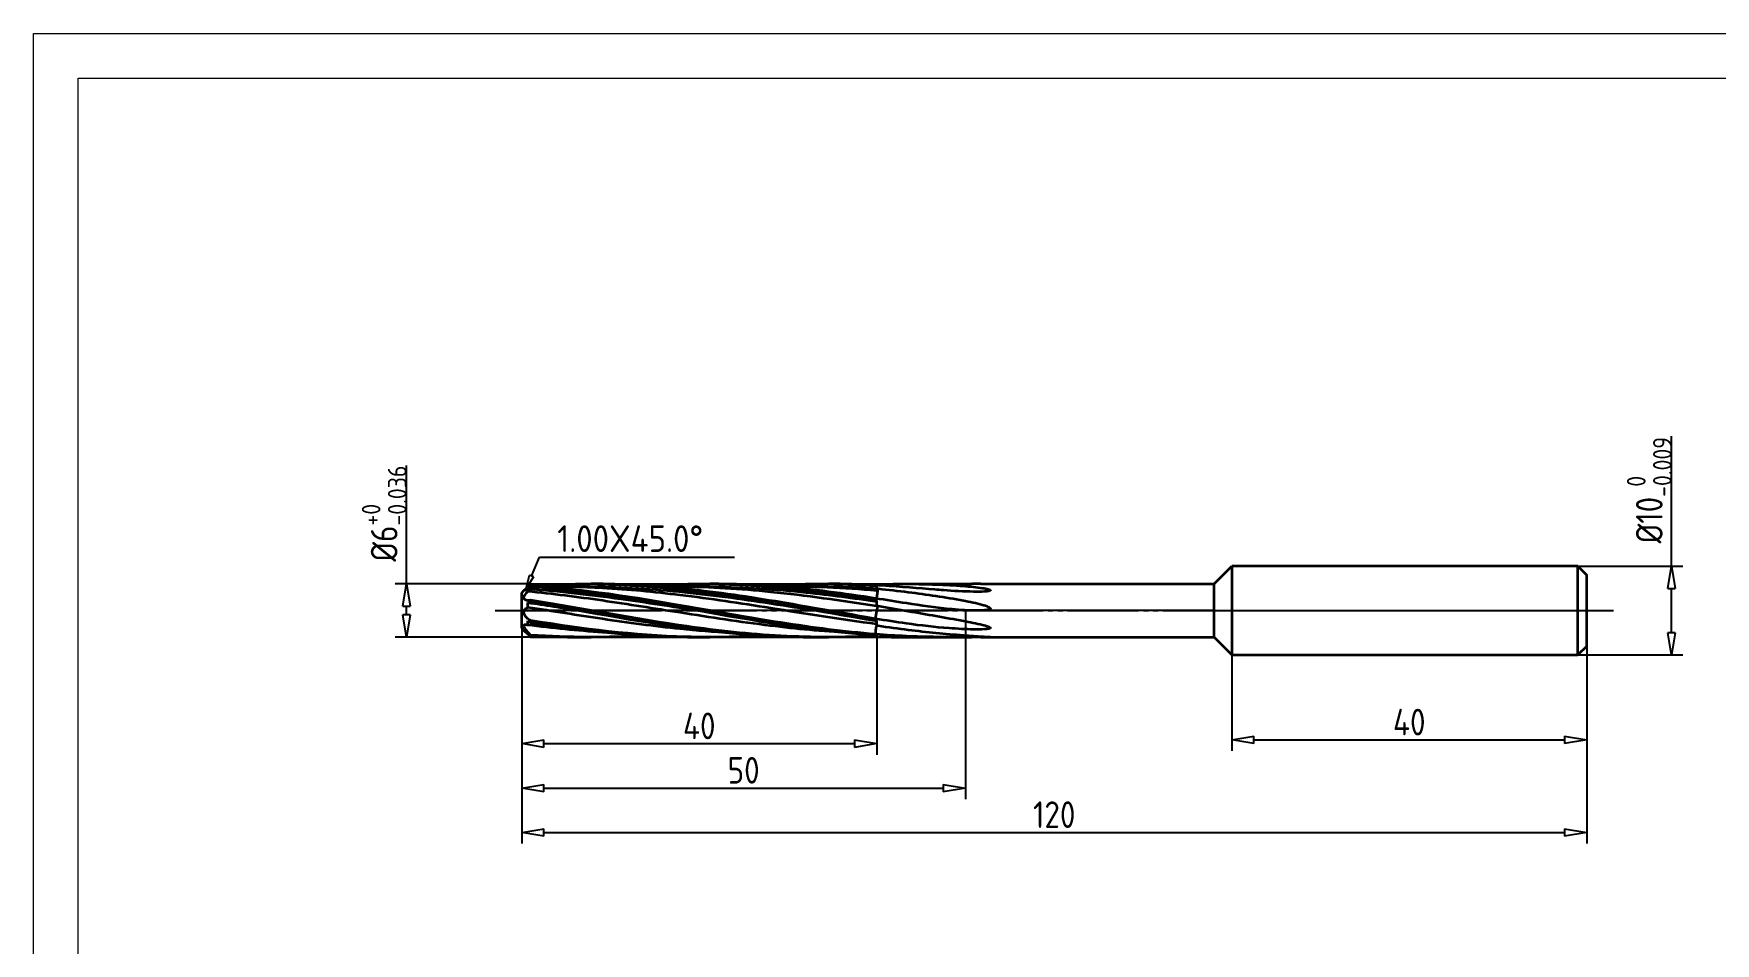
# Model space of a CAD drawing. Header units: millimetres. Extents: x 3458 to 3755, y 358 to 568.
# Drawn here: x 3463.3 to 3652.8, y 460.4 to 562.9 of the extents above; entities that cross this region are included whole.
import ezdxf
from ezdxf import colors
from ezdxf.entities.mleader import LeaderData, LeaderLine
from ezdxf.enums import TextEntityAlignment as Align
from ezdxf.math import Vec2, Vec3

# ---------------------------------------------------------------- set-up
doc = ezdxf.new("R2010")
doc.units = ezdxf.units.MM
doc.linetypes.add('JIS_09_08', pattern=[10.75, 8, -0.55, 0.55, -0.55, 0.55, -0.55])
for name, color, linetype in [('中心线', 2, 'JIS_09_08'), ('图框', 7, 'Continuous'), ('尺寸线', 3, 'Continuous'), ('标注', 3, 'Continuous')]:
    doc.layers.add(name, color=color, linetype=linetype)
doc.layers.add('轮廓', color=4, linetype='Continuous', lineweight=35)
doc.styles.add('ZQisocp', font='geniso.shx', dxfattribs={"height": 3})
doc.styles.add('工程字', font='gbenor.shx', dxfattribs={"bigfont": 'gbcbig.shx'})
doc.styles.add('样式 1', font='simsunb.ttf')
doc.dimstyles.new('ZQH', dxfattribs={"dimtxt": 3, "dimasz": 2.5, "dimexe": 1.25, "dimexo": 0, "dimgap": 0.5, "dimtad": 1, "dimdec": 3, "dimdsep": 46, "dimtxsty": '工程字', "dimblk": 'CLOSEDBLANK', "dimcen": -0.8, "dimclrd": 3, "dimclre": 3, "dimclrt": 3, "dimadec": 1, "dimazin": 2, "dimtfac": 1, "dimtdec": 3, "dimtofl": 0, "dimtmove": 0, "dimatfit": 3, "dimldrblk": 'CLOSEDBLANK', "dimfxl": 1, "dimtolj": 1, "dimtzin": 0, "dimarcsym": 0})

# ---------------------------------------------------------------- blocks, each defined once
blk = doc.blocks.new('TYFrame_XT')
at = {"layer": '图框', "lineweight": 9}
for p, q in [((5, 5), (5, 205)), ((5, 205), (292, 205)), ((10, 10), (10, 200)), ((10, 200), (287, 200))]:
    blk.add_line(p, q, dxfattribs=at)
at = {"layer": '图框', "style": '样式 1'}
for tag, p in [('设计', (186.18, 37.5)), ('冷却', (222.23, 37.52)), ('涂层', (224.34, 31.44)), ('刀具名称', (254.7, 31.77)), ('审核', (186.14, 29.88)), ('厚度', (224.33, 27.78)), ('刀具材料', (222.45, 21.55)), ('规格型号', (265.45, 21.22)), ('日期', (186.42, 13.79)), ('被加工材料', (222.74, 13.91)), ('客户名称', (265.45, 13.31))]:
    blk.add_attdef(tag, text='', height=1.73, dxfattribs=at).set_placement(p, align=Align.MIDDLE_CENTER)
blk = doc.blocks.new('_ClosedBlank')
at = {"color": 0, "linetype": 'ByBlock', "lineweight": -2}
for p, q in [((-1, 0.167), (0, 0)), ((-1, 0.167), (-1, -0.167)), ((0, 0), (-1, -0.167))]:
    blk.add_line(p, q, dxfattribs=at)
blk = doc.blocks.new('*D5')
at = {"layer": 'Defpoints', "color": 0, "transparency": 16777216}
for p in [(3637.31, 502.87), (3637.31, 492.87), (3647.87, 492.87)]:
    blk.add_point(p, dxfattribs=at)
at = {"layer": '尺寸线', "color": 3, "lineweight": -2, "transparency": 16777216}
for p, q in [((3647.87, 502.87), (3647.87, 517.5)), ((3637.31, 502.87), (3649.12, 502.87)), ((3647.87, 495.37), (3647.87, 500.37)), ((3637.31, 492.87), (3649.12, 492.87))]:
    blk.add_line(p, q, dxfattribs=at)
at = {"layer": '尺寸线', "color": 3, "lineweight": -2, "transparency": 16777216, "xscale": 2.5, "yscale": 2.5, "zscale": 2.5}
for p, rotation in [((3647.87, 502.87), 90), ((3647.87, 492.87), 270)]:
    blk.add_blockref('_ClosedBlank', p, dxfattribs=dict(at, rotation=rotation))
at = {"layer": '尺寸线', "color": 3, "transparency": 16777216, "insert": (3645.36, 511.43), "char_height": 3, "attachment_point": 5, "rotation": 90, "style": '工程字'}
blk.add_mtext('\\A1;%%C10{\\H0.7x;\\S 0^ -0.009;}', dxfattribs=at)
blk = doc.blocks.new('*D6')
at = {"layer": 'Defpoints', "color": 0, "transparency": 16777216}
for p in [(3598.31, 492.87), (3638.31, 493.87), (3638.31, 483.3)]:
    blk.add_point(p, dxfattribs=at)
at = {"layer": '尺寸线', "color": 3, "lineweight": -2, "transparency": 16777216}
for p, q in [((3598.31, 492.87), (3598.31, 482.05)), ((3638.31, 493.87), (3638.31, 482.05)), ((3600.81, 483.3), (3635.81, 483.3))]:
    blk.add_line(p, q, dxfattribs=at)
at = {"layer": '尺寸线', "color": 3, "lineweight": -2, "transparency": 16777216, "xscale": 2.5, "yscale": 2.5, "zscale": 2.5, "rotation": 180}
blk.add_blockref('_ClosedBlank', (3598.31, 483.3), dxfattribs=at)
at = {"layer": '尺寸线', "color": 3, "lineweight": -2, "transparency": 16777216, "xscale": 2.5, "yscale": 2.5, "zscale": 2.5}
blk.add_blockref('_ClosedBlank', (3638.31, 483.3), dxfattribs=at)
at = {"layer": '尺寸线', "color": 3, "transparency": 16777216, "insert": (3618.31, 485.3), "char_height": 3, "attachment_point": 5, "style": '工程字'}
blk.add_mtext('\\A1;40', dxfattribs=at)
blk = doc.blocks.new('*D7')
at = {"layer": 'Defpoints', "color": 0, "transparency": 16777216}
for p in [(3518.31, 494.87), (3558.31, 494.87), (3558.31, 482.87)]:
    blk.add_point(p, dxfattribs=at)
at = {"layer": '标注', "color": 3, "lineweight": -2, "transparency": 16777216}
for p, q in [((3518.31, 494.87), (3518.31, 481.62)), ((3558.31, 494.87), (3558.31, 481.62)), ((3520.81, 482.87), (3555.81, 482.87))]:
    blk.add_line(p, q, dxfattribs=at)
at = {"layer": '标注', "color": 3, "lineweight": -2, "transparency": 16777216, "xscale": 2.5, "yscale": 2.5, "zscale": 2.5, "rotation": 180}
blk.add_blockref('_ClosedBlank', (3518.31, 482.87), dxfattribs=at)
at = {"layer": '标注', "color": 3, "lineweight": -2, "transparency": 16777216, "xscale": 2.5, "yscale": 2.5, "zscale": 2.5}
blk.add_blockref('_ClosedBlank', (3558.31, 482.87), dxfattribs=at)
at = {"layer": '标注', "color": 3, "transparency": 16777216, "insert": (3538.31, 484.87), "char_height": 3, "attachment_point": 5, "style": '工程字'}
blk.add_mtext('\\A1;40', dxfattribs=at)
blk = doc.blocks.new('*D8')
at = {"layer": 'Defpoints', "color": 0, "transparency": 16777216}
for p in [(3518.31, 497.87), (3568.31, 497.87), (3568.31, 477.87)]:
    blk.add_point(p, dxfattribs=at)
at = {"layer": '标注', "color": 3, "lineweight": -2, "transparency": 16777216}
for p, q in [((3518.31, 497.87), (3518.31, 476.62)), ((3568.31, 497.87), (3568.31, 476.62)), ((3520.81, 477.87), (3565.81, 477.87))]:
    blk.add_line(p, q, dxfattribs=at)
at = {"layer": '标注', "color": 3, "lineweight": -2, "transparency": 16777216, "xscale": 2.5, "yscale": 2.5, "zscale": 2.5, "rotation": 180}
blk.add_blockref('_ClosedBlank', (3518.31, 477.87), dxfattribs=at)
at = {"layer": '标注', "color": 3, "lineweight": -2, "transparency": 16777216, "xscale": 2.5, "yscale": 2.5, "zscale": 2.5}
blk.add_blockref('_ClosedBlank', (3568.31, 477.87), dxfattribs=at)
at = {"layer": '标注', "color": 3, "transparency": 16777216, "insert": (3543.31, 479.87), "char_height": 3, "attachment_point": 5, "style": '工程字'}
blk.add_mtext('\\A1;50', dxfattribs=at)
blk = doc.blocks.new('*D9')
at = {"layer": 'Defpoints', "color": 0, "transparency": 16777216}
for p in [(3518.31, 497.87), (3638.31, 497.87), (3638.31, 472.87)]:
    blk.add_point(p, dxfattribs=at)
at = {"layer": '标注', "color": 3, "lineweight": -2, "transparency": 16777216}
for p, q in [((3518.31, 497.87), (3518.31, 471.62)), ((3638.31, 497.87), (3638.31, 471.62)), ((3520.81, 472.87), (3635.81, 472.87))]:
    blk.add_line(p, q, dxfattribs=at)
at = {"layer": '标注', "color": 3, "lineweight": -2, "transparency": 16777216, "xscale": 2.5, "yscale": 2.5, "zscale": 2.5, "rotation": 180}
blk.add_blockref('_ClosedBlank', (3518.31, 472.87), dxfattribs=at)
at = {"layer": '标注', "color": 3, "lineweight": -2, "transparency": 16777216, "xscale": 2.5, "yscale": 2.5, "zscale": 2.5}
blk.add_blockref('_ClosedBlank', (3638.31, 472.87), dxfattribs=at)
at = {"layer": '标注', "color": 3, "transparency": 16777216, "insert": (3578.31, 474.87), "char_height": 3, "attachment_point": 5, "style": '工程字'}
blk.add_mtext('\\A1;120', dxfattribs=at)
blk = doc.blocks.new('*D10')
at = {"layer": 'Defpoints', "color": 0, "transparency": 16777216}
for p in [(3519.31, 500.87), (3505.31, 494.87), (3519.31, 494.87)]:
    blk.add_point(p, dxfattribs=at)
at = {"layer": '标注', "color": 3, "lineweight": -2, "transparency": 16777216}
for p, q in [((3505.31, 500.87), (3505.31, 514.21)), ((3519.31, 500.87), (3504.06, 500.87)), ((3505.31, 497.37), (3505.31, 498.37)), ((3519.31, 494.87), (3504.06, 494.87))]:
    blk.add_line(p, q, dxfattribs=at)
at = {"layer": '标注', "color": 3, "lineweight": -2, "transparency": 16777216, "xscale": 2.5, "yscale": 2.5, "zscale": 2.5}
for p, rotation in [((3505.31, 500.87), 90), ((3505.31, 494.87), 270)]:
    blk.add_blockref('_ClosedBlank', p, dxfattribs=dict(at, rotation=rotation))
at = {"layer": '标注', "color": 3, "transparency": 16777216, "insert": (3502.81, 508.79), "char_height": 3, "attachment_point": 5, "rotation": 90, "style": '工程字'}
blk.add_mtext('\\A1;%%C6{\\H0.7x;\\S+0^ -0.036;}', dxfattribs=at)

msp = doc.modelspace()

# ---------------------------------------------------------------- linework, layer by layer
at = {"color": 2}
msp.add_lwpolyline([(3518.3109, 497.8698), (3518.3109, 499.8698), (3519.3109, 500.8698), (3596.3109, 500.8698), (3596.3109, 497.8698)], close=True, dxfattribs=at)
at = {"color": 2, "extrusion": (0, -1.22465e-16, -1)}
msp.add_lwpolyline([(-3518.3109, 497.8698), (-3518.3109, 495.8698), (-3519.3109, 494.8698), (-3596.3109, 494.8698), (-3596.3109, 497.8698)], close=True, dxfattribs=at)
at = {"layer": '中心线'}
for p, q in [((3515.3109, 497.8698), (3641.3109, 497.8698)), ((3596.2522, 497.8698), (3640.0531, 497.8698))]:
    msp.add_line(p, q, dxfattribs=at)
at = {"layer": '轮廓'}
for p, q in [((3596.3109, 500.8698), (3598.3109, 502.8698)), ((3598.3109, 502.8698), (3598.3109, 492.8698)), ((3637.3109, 502.8698), (3598.3109, 502.8698)), ((3637.3109, 502.8698), (3638.3109, 501.8698)), ((3637.3109, 492.8698), (3637.3109, 502.8698)), ((3638.3109, 493.8698), (3638.3109, 501.8698)), ((3596.3109, 494.8698), (3598.3109, 492.8698)), ((3598.3109, 492.8698), (3637.3109, 492.8698)), ((3638.3109, 493.8698), (3637.3109, 492.8698))]:
    msp.add_line(p, q, dxfattribs=at)
at = {"layer": '轮廓', "lineweight": 35}
for p, q in [((3519.3109, 500.5549), (3519.3109, 500.6516)), ((3521.2869, 500.5698), (3524.8078, 500.5698)), ((3524.8078, 500.8698), (3526.1438, 500.8698)), ((3534.6495, 500.5698), (3538.1704, 500.5698)), ((3538.1704, 500.8698), (3539.5064, 500.8698)), ((3548.0121, 500.5698), (3551.5331, 500.5698)), ((3551.5331, 500.8698), (3552.869, 500.8698)), ((3558.3109, 500.3521), (3558.3109, 500.6349)), ((3561.5184, 500.8698), (3569.0146, 500.8698)), ((3570.0453, 500.8698), (3596.3109, 500.8698)), ((3596.3109, 494.8698), (3596.3109, 500.8698)), ((3518.3109, 499.8698), (3518.5957, 500.1546)), ((3518.3109, 495.8698), (3518.3109, 499.8698)), ((3519.3109, 498.8223), (3519.3109, 499.0425)), ((3558.3109, 498.4338), (3558.3109, 499.0021)), ((3519.3109, 496.5318), (3519.3109, 496.7465)), ((3558.3109, 496.1851), (3558.3109, 496.7061)), ((3518.3109, 495.8698), (3518.5957, 495.585)), ((3519.3109, 495.025), (3519.3109, 495.1085)), ((3524.8078, 494.8698), (3526.1438, 494.8698)), ((3538.1704, 494.8698), (3539.5064, 494.8698)), ((3551.5331, 494.8698), (3552.869, 494.8698)), ((3558.3109, 494.9233), (3558.3109, 495.0917)), ((3561.5184, 494.8698), (3569.0145, 494.8698)), ((3570.0453, 494.8698), (3596.3109, 494.8698))]:
    msp.add_line(p, q, dxfattribs=at)
for points, knots in [([(3519.3109, 500.6516), (3519.2037, 500.5543), (3519.0953, 500.4643), (3518.8752, 500.2952), (3518.7686, 500.2224), (3518.644, 500.145), (3518.6039, 500.1226), (3518.5649, 500.1068), (3518.5578, 500.107), (3518.5658, 500.1232), (3518.5773, 500.1363), (3518.5957, 500.1546)], [1.49638237, 1.49638237, 1.49638237, 1.49638237, 1.94682144, 1.94682144, 2.47765389, 2.47765389, 2.8000782, 2.8000782, 3.02768554, 3.02768554, 3.21784643, 3.21784643, 3.21784643, 3.21784643]), ([(3518.5957, 500.1546), (3518.5972, 500.1562), (3518.5989, 500.1578), (3518.6246, 500.1832), (3518.6578, 500.214), (3518.7463, 500.2956), (3518.8082, 500.3525), (3518.92, 500.458), (3518.9645, 500.5007), (3519.0109, 500.5457)], [3.217846427, 3.217846427, 3.217846427, 3.217846427, 3.234230624, 3.234230624, 3.468931506, 3.468931506, 3.779203587, 3.779203587, 3.965894145, 3.965894145, 3.965894145, 3.965894145]), ([(3519.0109, 500.3073), (3519.1109, 500.3907), (3519.2109, 500.4733), (3519.3108, 500.5549), (3519.3109, 500.5549), (3519.3109, 500.5549)], [0, 0, 0, 0, 0.427147123, 0.427147123, 0.427243299, 0.427243299, 0.427243299, 0.427243299]), ([(3519.0109, 500.3073), (3522.4946, 500.0694), (3525.9783, 499.6742), (3529.462, 499.1923), (3532.3648, 498.7906), (3535.2676, 498.3303), (3538.1704, 497.8698)], [0.04114306, 0.04114306, 0.04114306, 0.04114306, 0.65541427, 0.65541427, 0.65541427, 1.16726143, 1.16726143, 1.16726143, 1.16726143]), ([(3519.0109, 500.0166), (3519.0109, 500.0595), (3519.0109, 500.1002), (3519.0109, 500.2012), (3519.0109, 500.2575), (3519.0109, 500.3073)], [0.134334059, 0.134334059, 0.134334059, 0.134334059, 0.346646359, 0.346646359, 0.693292718, 0.693292718, 0.693292718, 0.693292718]), ([(3519.1451, 500.5485), (3519.2003, 500.6037), (3519.2556, 500.6591), (3519.3108, 500.7146), (3519.3109, 500.7146), (3519.3109, 500.7146)], [0.1910054, 0.1910054, 0.1910054, 0.1910054, 0.427147123, 0.427147123, 0.427243299, 0.427243299, 0.427243299, 0.427243299]), ([(3519.3109, 500.7146), (3526.176, 501.0989), (3532.4448, 500.7558), (3545.8029, 498.9825), (3551.8179, 497.7613), (3558.3109, 496.7061)], [0.00101071, 0.00101071, 0.00101071, 0.00101071, 20.91411047, 20.91411047, 40.69366334, 40.69366334, 40.69366334, 40.69366334]), ([(3558.1816, 495.1994), (3554.5989, 495.4873), (3551.1026, 495.9456), (3543.9371, 497.0715), (3540.4408, 497.7108), (3530.8828, 499.3758), (3525.2861, 500.2571), (3519.3109, 500.6516)], [0, 0, 0, 0, 10.91404349, 10.91404349, 21.82808697, 21.82808697, 40.03029936, 40.03029936, 40.03029936, 40.03029936]), ([(3519.3109, 500.5549), (3526.1759, 500.015), (3532.4447, 498.8769), (3545.8029, 496.5267), (3551.8178, 495.5238), (3558.3109, 495.0917)], [0.00107833, 0.00107833, 0.00107833, 0.00107833, 20.91411047, 20.91411047, 40.69373594, 40.69373594, 40.69373594, 40.69373594]), ([(3558.3109, 496.3335), (3554.2781, 496.8597), (3550.3674, 497.4987), (3542.9164, 498.6754), (3539.5734, 499.1868), (3533.2218, 499.9598), (3530.3363, 500.2335), (3525.0854, 500.5266), (3522.7979, 500.5839), (3520.493, 500.5669)], [-40.45367025, -40.45367025, -40.45367025, -40.45367025, -28.20379983, -28.20379983, -17.82078155, -17.82078155, -8.91039078, -8.91039078, -1.87096243, -1.87096243, -1.87096243, -1.87096243]), ([(3524.8078, 500.5689), (3526.3592, 500.569), (3527.9106, 500.5359), (3529.462, 500.4694), (3532.9457, 500.3201), (3536.4294, 500.0026), (3539.9131, 499.5738), (3543.3968, 499.145), (3546.8805, 498.6067), (3550.3642, 498.0552), (3550.7538, 497.9935), (3551.1434, 497.9317), (3551.5331, 497.8698)], [0.38186335, 0.38186335, 0.38186335, 0.38186335, 0.65541427, 0.65541427, 0.65541427, 1.26968549, 1.26968549, 1.26968549, 1.8839567, 1.8839567, 1.8839567, 1.95265968, 1.95265968, 1.95265968, 1.95265968]), ([(3558.1816, 496.9482), (3554.5989, 497.5494), (3551.1026, 498.1968), (3543.9371, 499.3983), (3540.4408, 499.9223), (3533.2027, 500.674), (3529.6891, 500.8693), (3526.1438, 500.8694)], [0, 0, 0, 0, 10.91404349, 10.91404349, 21.82808697, 21.82808697, 32.96313487, 32.96313487, 32.96313487, 32.96313487]), ([(3532.157, 500.6847), (3534.5016, 500.8279), (3536.868, 500.8919), (3545.8029, 500.7865), (3551.8178, 500.0624), (3558.3109, 499.0021)], [13.4756174, 13.4756174, 13.4756174, 13.4756174, 20.91411047, 20.91411047, 40.69373596, 40.69373596, 40.69373596, 40.69373596]), ([(3558.3109, 498.3534), (3554.2782, 498.983), (3550.3677, 499.5518), (3542.9168, 500.3016), (3539.5738, 500.5113), (3535.3862, 500.57), (3534.6201, 500.5725), (3533.8556, 500.5669)], [-40.4540778, -40.4540778, -40.4540778, -40.4540778, -28.20462629, -28.20462629, -17.82160801, -17.82160801, -15.48454146, -15.48454146, -15.48454146, -15.48454146]), ([(3538.1704, 500.5695), (3538.7513, 500.5697), (3539.3322, 500.5651), (3539.9131, 500.5557), (3543.3968, 500.4992), (3546.8805, 500.2687), (3550.3642, 499.9056), (3553.0131, 499.6294), (3555.662, 499.2782), (3558.3109, 498.8889)], [1.16726151, 1.16726151, 1.16726151, 1.16726151, 1.26968549, 1.26968549, 1.26968549, 1.8839567, 1.8839567, 1.8839567, 2.35103197, 2.35103197, 2.35103197, 2.35103197]), ([(3558.1816, 499.2369), (3554.5989, 499.7992), (3551.1026, 500.2565), (3544.8243, 500.7589), (3542.1777, 500.8698), (3539.5064, 500.8698)], [0, 0, 0, 0, 10.91404349, 10.91404349, 19.12537892, 19.12537892, 19.12537892, 19.12537892]), ([(3564.859, 500.2274), (3563.0039, 500.3729), (3561.0976, 500.5497), (3558.6704, 500.6974), (3558.4261, 500.7115), (3558.1816, 500.7248)], [21.6873597, 21.6873597, 21.6873597, 21.6873597, 29.31235393, 29.31235393, 30.16660111, 30.16660111, 30.16660111, 30.16660111]), ([(3558.4402, 500.3392), (3559.5842, 500.2247), (3560.7179, 500.0935), (3562.905, 499.815), (3563.9496, 499.6713), (3566.0033, 499.364), (3567.0711, 499.1921), (3568.7362, 498.8804), (3569.5803, 498.7098), (3570.4423, 498.4654), (3570.6998, 498.3843), (3570.9627, 498.2598), (3571.0373, 498.2163), (3571.0887, 498.16), (3571.0987, 498.1465), (3571.1085, 498.123), (3571.1107, 498.1135), (3571.1108, 498.0954), (3571.1091, 498.0873), (3571.1024, 498.0705), (3571.0969, 498.0623), (3571.0796, 498.0426), (3571.0656, 498.0321), (3571.0193, 498.0035), (3570.9776, 497.9875), (3570.803, 497.9335), (3570.6162, 497.9096), (3570.0758, 497.8597), (3569.6006, 497.8577), (3568.3334, 497.8821), (3567.3727, 497.9536), (3564.8818, 498.1995), (3563.3051, 498.4273), (3560.4894, 498.8667), (3559.3554, 499.0527), (3558.1816, 499.2369)], [0, 0, 0, 0, 3.48498273, 3.48498273, 6.63156808, 6.63156808, 9.75958908, 9.75958908, 11.8647796, 11.8647796, 12.58640267, 12.58640267, 12.91118008, 12.91118008, 12.99558153, 12.99558153, 13.0478419, 13.0478419, 13.09267569, 13.09267569, 13.14476705, 13.14476705, 13.23265039, 13.23265039, 13.43600602, 13.43600602, 14.1026742, 14.1026742, 15.78467361, 15.78467361, 19.50943785, 19.50943785, 26.22141259, 26.22141259, 30.9293401, 30.9293401, 30.9293401, 30.9293401]), ([(3558.2758, 499.2221), (3558.2778, 499.2286), (3558.2987, 499.2976), (3558.3476, 499.5056), (3558.4004, 499.8469), (3558.4307, 500.1451), (3558.4384, 500.2784), (3558.4402, 500.3392)], [1.29780146, 1.29780146, 1.29780146, 1.29780146, 1.34639685, 1.7951958, 2.3935944, 2.6927937, 3.02000701, 3.02000701, 3.02000701, 3.02000701]), ([(3558.3109, 500.3521), (3558.3109, 500.2986), (3558.3109, 500.2385), (3558.3109, 500.1466), (3558.3109, 500.1186), (3558.3109, 500.0901)], [-0.437717313, -0.437717313, -0.437717313, -0.437717313, -0.223946165, -0.223946165, -0.133869698, -0.133869698, -0.133869698, -0.133869698]), ([(3558.4402, 500.8205), (3559.5842, 500.857), (3560.7179, 500.8734), (3562.905, 500.8654), (3563.9496, 500.8449), (3566.0033, 500.7704), (3567.0711, 500.7143), (3568.7362, 500.584), (3569.5803, 500.5045), (3570.4423, 500.3706), (3570.6998, 500.3244), (3570.9627, 500.2491), (3571.0373, 500.2222), (3571.0887, 500.1864), (3571.0987, 500.1778), (3571.1085, 500.1626), (3571.1107, 500.1564), (3571.1108, 500.1446), (3571.1091, 500.1393), (3571.1024, 500.1283), (3571.0969, 500.1229), (3571.0796, 500.1098), (3571.0656, 500.1028), (3571.0193, 500.0836), (3570.9776, 500.0727), (3570.803, 500.0359), (3570.6162, 500.0191), (3570.0758, 499.9841), (3569.6006, 499.9826), (3568.1357, 500.0025), (3566.9343, 500.0746), (3565.5067, 500.1774), (3565.1836, 500.202), (3564.859, 500.2274)], [0, 0, 0, 0, 3.48498273, 3.48498273, 6.63156808, 6.63156808, 9.75958908, 9.75958908, 11.8647796, 11.8647796, 12.58640267, 12.58640267, 12.91118008, 12.91118008, 12.99558153, 12.99558153, 13.0478419, 13.0478419, 13.09267569, 13.09267569, 13.14476705, 13.14476705, 13.23265039, 13.23265039, 13.43600602, 13.43600602, 14.1026742, 14.1026742, 15.78467361, 15.78467361, 20.3530071, 20.3530071, 21.6873597, 21.6873597, 21.6873597, 21.6873597]), ([(3569.5645, 500.8698), (3569.4411, 500.8698), (3569.3203, 500.8698), (3569.1429, 500.8698), (3569.0789, 500.8698), (3569.0146, 500.8698)], [15.298437952, 15.298437952, 15.298437952, 15.298437952, 15.784673607, 15.784673607, 16.055597162, 16.055597162, 16.055597162, 16.055597162]), ([(3519.3109, 499.0425), (3519.3061, 499.0409), (3519.3012, 499.0393), (3519.2228, 499.0137), (3519.1485, 498.9989), (3518.9409, 498.9833), (3518.8157, 499.0065), (3518.6687, 499.0885), (3518.6206, 499.131), (3518.5712, 499.228), (3518.5599, 499.2736), (3518.5619, 499.3727), (3518.5722, 499.422), (3518.6117, 499.5294), (3518.6413, 499.5854), (3518.7243, 499.7143), (3518.782, 499.7859), (3518.8942, 499.9082), (3518.9509, 499.9636), (3519.0109, 500.0166)], [2.90927421, 2.90927421, 2.90927421, 2.90927421, 2.93202323, 2.93202323, 3.27897425, 3.27897425, 3.92949441, 3.92949441, 4.30631728, 4.30631728, 4.55904336, 4.55904336, 4.77874221, 4.77874221, 5.01425062, 5.01425062, 5.33385335, 5.33385335, 5.60739431, 5.60739431, 5.60739431, 5.60739431]), ([(3555.1541, 495.3483), (3552.2155, 495.515), (3549.3085, 495.7929), (3542.9168, 496.5772), (3539.5739, 497.0908), (3533.2221, 498.0948), (3530.3365, 498.5614), (3524.5897, 499.3919), (3521.8205, 499.7462), (3519.0109, 500.0166)], [-37.23667105, -37.23667105, -37.23667105, -37.23667105, -28.2046816, -28.2046816, -17.82166332, -17.82166332, -8.91083166, -8.91083166, -0.36545825, -0.36545825, -0.36545825, -0.36545825]), ([(3519.0109, 498.7721), (3519.1109, 498.7905), (3519.2109, 498.8073), (3519.3108, 498.8223), (3519.3109, 498.8223), (3519.3109, 498.8223)], [0, 0, 0, 0, 0.427147123, 0.427147123, 0.427243299, 0.427243299, 0.427243299, 0.427243299]), ([(3519.0109, 498.2299), (3519.0109, 498.3), (3519.0109, 498.3698), (3519.0109, 498.5519), (3519.0109, 498.6632), (3519.0109, 498.7721)], [0.134334059, 0.134334059, 0.134334059, 0.134334059, 0.346646359, 0.346646359, 0.693292718, 0.693292718, 0.693292718, 0.693292718]), ([(3558.1816, 495.0149), (3554.5989, 494.8208), (3551.1026, 494.8215), (3543.9371, 495.2122), (3540.4408, 495.5925), (3530.8828, 496.9545), (3525.2861, 498.0728), (3519.3109, 499.0425)], [0, 0, 0, 0, 10.91404349, 10.91404349, 21.82808697, 21.82808697, 40.03036342, 40.03036342, 40.03036342, 40.03036342]), ([(3519.3109, 498.8223), (3526.1759, 497.6745), (3532.4447, 496.4081), (3543.4976, 495.1253), (3547.4864, 494.8707), (3551.533, 494.8704)], [0.00107835, 0.00107835, 0.00107835, 0.00107835, 20.91411047, 20.91411047, 33.67112613, 33.67112613, 33.67112613, 33.67112613]), ([(3558.4402, 498.4114), (3559.5842, 498.213), (3560.7179, 498.011), (3562.905, 497.6252), (3563.9496, 497.4423), (3566.0033, 497.0823), (3567.0711, 496.8954), (3568.7362, 496.5848), (3569.5803, 496.4231), (3570.4423, 496.2114), (3570.6998, 496.1428), (3570.9627, 496.0421), (3571.0373, 496.0074), (3571.0887, 495.9636), (3571.0987, 495.9532), (3571.1085, 495.935), (3571.1107, 495.9278), (3571.1108, 495.914), (3571.1091, 495.9078), (3571.1024, 495.8951), (3571.0969, 495.889), (3571.0796, 495.8742), (3571.0656, 495.8664), (3571.0193, 495.8451), (3570.9776, 495.8333), (3570.803, 495.7938), (3570.6162, 495.7768), (3570.0758, 495.7412), (3569.6006, 495.74), (3568.3334, 495.7572), (3567.3727, 495.8077), (3564.8818, 495.9915), (3563.3051, 496.171), (3560.4894, 496.5696), (3559.3554, 496.7513), (3558.1816, 496.9482)], [0, 0, 0, 0, 3.48498273, 3.48498273, 6.63156808, 6.63156808, 9.75958908, 9.75958908, 11.8647796, 11.8647796, 12.58640267, 12.58640267, 12.91118008, 12.91118008, 12.99558153, 12.99558153, 13.0478419, 13.0478419, 13.09267569, 13.09267569, 13.14476705, 13.14476705, 13.23265039, 13.23265039, 13.43600602, 13.43600602, 14.1026742, 14.1026742, 15.78467361, 15.78467361, 19.50943785, 19.50943785, 26.22141259, 26.22141259, 30.9293401, 30.9293401, 30.9293401, 30.9293401]), ([(3558.1816, 496.9482), (3558.184, 496.9688), (3558.1975, 497.0592), (3558.2448, 497.345), (3558.3039, 497.6851), (3558.3684, 498.0455), (3558.4118, 498.2788), (3558.4341, 498.3888), (3558.4391, 498.4086), (3558.4402, 498.4114)], [0.89932948, 0.89932948, 0.89932948, 0.89932948, 1.34639685, 1.7951958, 2.3935944, 2.6927937, 3.2911923, 3.5903916, 3.79775101, 3.79775101, 3.79775101, 3.79775101]), ([(3558.3109, 498.4338), (3558.3109, 498.4279), (3558.3109, 498.4057), (3558.3109, 498.3636), (3558.3109, 498.3586), (3558.3109, 498.3534)], [-0.566112874, -0.566112874, -0.566112874, -0.566112874, -0.296036157, -0.296036157, -0.261899671, -0.261899671, -0.261899671, -0.261899671]), ([(3519.3109, 496.7465), (3519.275, 496.7617), (3519.2391, 496.7791), (3519.0522, 496.8814), (3518.9067, 497), (3518.7183, 497.2238), (3518.6562, 497.3202), (3518.5875, 497.488), (3518.5681, 497.56), (3518.558, 497.695), (3518.5628, 497.7545), (3518.5919, 497.8693), (3518.6155, 497.9216), (3518.684, 498.0284), (3518.7323, 498.0782), (3518.8501, 498.1683), (3518.927, 498.2068), (3519.0109, 498.2299)], [3.23946851, 3.23946851, 3.23946851, 3.23946851, 3.40396778, 3.40396778, 4.10062097, 4.10062097, 4.54870352, 4.54870352, 4.84713382, 4.84713382, 5.08842652, 5.08842652, 5.32944257, 5.32944257, 5.63892915, 5.63892915, 6.03073022, 6.03073022, 6.03073022, 6.03073022]), ([(3541.7915, 495.3483), (3539.9229, 495.4543), (3538.0567, 495.6059), (3533.2299, 496.0971), (3530.3405, 496.4836), (3524.5896, 497.3379), (3521.8205, 497.7881), (3519.0109, 498.2299)], [-23.58455495, -23.58455495, -23.58455495, -23.58455495, -17.8461017, -17.8461017, -8.92305085, -8.92305085, -0.37749641, -0.37749641, -0.37749641, -0.37749641]), ([(3519.0109, 496.7084), (3519.1109, 496.651), (3519.2109, 496.5921), (3519.3108, 496.5318), (3519.3109, 496.5318), (3519.3109, 496.5318)], [0, 0, 0, 0, 0.427147123, 0.427147123, 0.427243299, 0.427243299, 0.427243299, 0.427243299]), ([(3519.0109, 496.2323), (3519.0109, 496.2886), (3519.0109, 496.3465), (3519.0109, 496.5031), (3519.0109, 496.6041), (3519.0109, 496.7084)], [0.134334059, 0.134334059, 0.134334059, 0.134334059, 0.346646359, 0.346646359, 0.693292718, 0.693292718, 0.693292718, 0.693292718]), ([(3545.5197, 495.0553), (3542.6277, 494.8788), (3539.7714, 494.8265), (3530.8828, 495.0694), (3525.2861, 495.7696), (3519.3109, 496.7465)], [12.95304417, 12.95304417, 12.95304417, 12.95304417, 21.82808697, 21.82808697, 40.03036343, 40.03036343, 40.03036343, 40.03036343]), ([(3519.3109, 495.1085), (3519.2817, 495.136), (3519.2525, 495.1641), (3519.1139, 495.3004), (3519.0035, 495.4177), (3518.8041, 495.654), (3518.7174, 495.7703), (3518.6176, 495.9433), (3518.5865, 496.0106), (3518.5598, 496.1185), (3518.5575, 496.16), (3518.5708, 496.2153), (3518.579, 496.2327), (3518.6017, 496.2626), (3518.6162, 496.2747), (3518.633, 496.284), (3518.6678, 496.3031), (3518.7121, 496.3099), (3518.7851, 496.3058), (3518.8118, 496.3019), (3518.84, 496.2954)], [3.57612097, 3.57612097, 3.57612097, 3.57612097, 3.68623493, 3.68623493, 4.10338014, 4.10338014, 4.51435991, 4.51435991, 4.77260362, 4.77260362, 4.96384984, 4.96384984, 5.07194837, 5.07194837, 5.18307189, 5.18307189, 5.18307189, 5.41273115, 5.41273115, 5.53118024, 5.53118024, 5.53118024, 5.53118024]), ([(3518.5957, 495.585), (3518.6147, 495.566), (3518.6405, 495.5418), (3518.7169, 495.471), (3518.7729, 495.4197), (3518.8863, 495.3136), (3518.9467, 495.2563), (3519.0109, 495.1939)], [5.43809625, 5.43809625, 5.43809625, 5.43809625, 5.607428691, 5.607428691, 5.866562905, 5.866562905, 6.107720835, 6.107720835, 6.107720835, 6.107720835]), ([(3518.84, 496.2954), (3518.8866, 496.2847), (3518.9373, 496.2669), (3518.9977, 496.2388), (3519.0043, 496.2356), (3519.0109, 496.2323)], [5.531180237, 5.531180237, 5.531180237, 5.531180237, 5.726850452, 5.726850452, 5.750714958, 5.750714958, 5.750714958, 5.750714958]), ([(3528.4289, 495.3483), (3528.0874, 495.3677), (3527.7455, 495.3886), (3524.5906, 495.5954), (3521.8215, 495.8777), (3519.0109, 496.2323)], [-9.75101331, -9.75101331, -9.75101331, -9.75101331, -8.71043132, -8.71043132, -0.16802846, -0.16802846, -0.16802846, -0.16802846]), ([(3519.0109, 495.325), (3519.1109, 495.2254), (3519.2109, 495.1254), (3519.3108, 495.0251), (3519.3109, 495.0251), (3519.3109, 495.025)], [0, 0, 0, 0, 0.427147123, 0.427147123, 0.427243299, 0.427243299, 0.427243299, 0.427243299]), ([(3519.0109, 495.1939), (3519.0109, 495.2034), (3519.0109, 495.2156), (3519.0109, 495.2548), (3519.0109, 495.2864), (3519.0109, 495.325)], [0.134334059, 0.134334059, 0.134334059, 0.134334059, 0.346646359, 0.346646359, 0.693292718, 0.693292718, 0.693292718, 0.693292718]), ([(3558.1816, 495.1994), (3558.1822, 495.2206), (3558.1874, 495.3701), (3558.2101, 495.625), (3558.2595, 495.9555), (3558.2926, 496.1107), (3558.3127, 496.1848)], [1.69238189, 1.69238189, 1.69238189, 1.69238189, 1.7951958, 2.3935944, 2.6927937, 3.15514259, 3.15514259, 3.15514259, 3.15514259]), ([(3558.4402, 496.1663), (3559.5842, 496.0003), (3560.7179, 495.8459), (3562.905, 495.5786), (3563.9496, 495.4638), (3566.0033, 495.2619), (3567.0711, 495.1695), (3568.7362, 495.0419), (3569.5803, 494.9838), (3570.4423, 494.9288), (3570.6998, 494.913), (3570.9627, 494.895), (3571.0373, 494.8896), (3571.0887, 494.8839), (3571.0987, 494.8826), (3571.1085, 494.8805), (3571.1107, 494.8797), (3571.1108, 494.8783), (3571.1091, 494.8777), (3571.1024, 494.8765), (3571.0969, 494.876), (3571.0796, 494.8748), (3571.0656, 494.8742), (3571.0193, 494.8727), (3570.9776, 494.8721), (3570.803, 494.8702), (3570.6162, 494.8701), (3570.0758, 494.8696), (3569.6006, 494.8698), (3568.3334, 494.8698), (3567.3727, 494.8697), (3564.8818, 494.8838), (3563.3051, 494.9099), (3560.4894, 495.0341), (3559.3554, 495.1051), (3558.1816, 495.1994)], [0, 0, 0, 0, 3.48498273, 3.48498273, 6.63156808, 6.63156808, 9.75958908, 9.75958908, 11.8647796, 11.8647796, 12.58640267, 12.58640267, 12.91118008, 12.91118008, 12.99558153, 12.99558153, 13.0478419, 13.0478419, 13.09267569, 13.09267569, 13.14476705, 13.14476705, 13.23265039, 13.23265039, 13.43600602, 13.43600602, 14.1026742, 14.1026742, 15.78467361, 15.78467361, 19.50943785, 19.50943785, 26.22141259, 26.22141259, 30.9293401, 30.9293401, 30.9293401, 30.9293401])]:
    msp.add_open_spline(points, degree=3, knots=knots, dxfattribs=at)
for points in [[(3519.1949, 500.5494), (3519.1336, 500.5483), (3519.0723, 500.547), (3519.0109, 500.5457)], [(3545.5198, 500.6837), (3549.7618, 500.9423), (3553.9274, 500.9347), (3558.3109, 500.6349)], [(3558.3109, 500.0901), (3554.5733, 500.4276), (3550.9406, 500.5944), (3547.2182, 500.5669)], [(3551.5331, 500.5697), (3553.7923, 500.5695), (3556.0516, 500.4975), (3558.3109, 500.3584)], [(3558.1816, 500.7248), (3556.3964, 500.8215), (3554.6327, 500.8698), (3552.869, 500.8698)], [(3558.3109, 500.8163), (3558.354, 500.8178), (3558.397, 500.8192), (3558.4402, 500.8205)], [(3558.3109, 500.8163), (3558.3109, 500.7831), (3558.3109, 500.7502), (3558.3109, 500.7177)], [(3558.3109, 500.3521), (3558.354, 500.3478), (3558.397, 500.3436), (3558.4402, 500.3392)], [(3558.4364, 500.7107), (3558.4381, 500.7469), (3558.4394, 500.7836), (3558.4402, 500.8205)], [(3570.0453, 500.8698), (3569.8864, 500.8698), (3569.7232, 500.8698), (3569.5645, 500.8698)], [(3519.0109, 498.7721), (3520.9432, 498.4831), (3522.8755, 498.1764), (3524.8078, 497.8698)], [(3558.3109, 498.4338), (3558.354, 498.4263), (3558.397, 498.4189), (3558.4402, 498.4114)], [(3519.3109, 496.5318), (3525.7944, 495.5086), (3531.746, 494.8694), (3538.1704, 494.8698)], [(3519.1451, 495.1912), (3519.1003, 495.1921), (3519.0556, 495.193), (3519.0109, 495.1939)], [(3532.157, 495.0556), (3527.8793, 494.7948), (3523.6971, 494.8062), (3519.3109, 495.1085)], [(3519.3109, 495.025), (3521.1794, 494.9204), (3523.0037, 494.8697), (3524.808, 494.8697)], [(3558.1816, 495.0149), (3558.1822, 495.0437), (3558.1831, 495.0723), (3558.1843, 495.1003)], [(3558.3109, 495.022), (3558.2678, 495.0196), (3558.2248, 495.0172), (3558.1816, 495.0149)], [(3558.3109, 496.1851), (3558.354, 496.1788), (3558.397, 496.1726), (3558.4402, 496.1663)], [(3558.3109, 494.9233), (3558.354, 494.9219), (3558.397, 494.9205), (3558.4402, 494.9191)], [(3558.4402, 494.9191), (3559.4683, 494.8864), (3560.4881, 494.8698), (3561.5184, 494.8698)]]:
    msp.add_open_spline(points, degree=3, dxfattribs=at)

# ---------------------------------------------------------------- block references
at = {"color": 0}
msp.add_blockref('TYFrame_XT', (3458.3109, 357.8698), dxfattribs=at)

# ---------------------------------------------------------------- dimensions: what is measured, and where the dimension line sits
at = {"layer": '尺寸线'}
dim = msp.add_linear_dim(base=(3647.8698, 492.8698), p1=(3637.3109, 502.8698), p2=(3637.3109, 492.8698), angle=90, text='%%C<>{\\H0.7x;\\S 0^ -0.009;}', dimstyle='ZQH', dxfattribs=at)
dim.commit()
dim.dimension.update_dxf_attribs({"geometry": '*D5', "text_midpoint": (3647.8698, 511.4325), "dimtype": 128})
dim = msp.add_linear_dim(base=(3638.3109, 483.2997), p1=(3598.3109, 492.8698), p2=(3638.3109, 493.8698), dimstyle='ZQH', dxfattribs=at)
dim.commit()
dim.dimension.update_dxf_attribs({"geometry": '*D6', "text_midpoint": (3618.3109, 483.2997), "dimtype": 128})
at = {"layer": '标注'}
dim = msp.add_linear_dim(base=(3505.3109, 494.8698), p1=(3519.3109, 500.8698), p2=(3519.3109, 494.8698), angle=89.999998, text='%%C<>{\\H0.7x;\\S+0^ -0.036;}', dimstyle='ZQH', dxfattribs=at)
dim.commit()
dim.dimension.update_dxf_attribs({"geometry": '*D10', "text_midpoint": (3505.3109, 508.7882), "dimtype": 128})
for base, p2, picture, middle in [((3568.3109, 477.8698), (3568.3109, 497.8698), '*D8', (3543.3109, 479.8698)), ((3638.3109, 472.8698), (3638.3109, 497.8698), '*D9', (3578.3109, 474.8698))]:
    dim = msp.add_linear_dim(base=base, p1=(3518.3109, 497.8698), p2=p2, dimstyle='ZQH', dxfattribs=at)
    dim.commit()
    dim.dimension.update_dxf_attribs({"geometry": picture, "text_midpoint": middle})
at = {"layer": '标注', "color": 3}
dim = msp.add_linear_dim(base=(3558.3109, 482.8698), p1=(3518.3109, 494.8698), p2=(3558.3109, 494.8698), dimstyle='ZQH', dxfattribs=at)
dim.commit()
dim.dimension.update_dxf_attribs({"geometry": '*D7', "text_midpoint": (3538.3109, 484.8698)})

# ---------------------------------------------------------------- leaders
at = {"layer": '标注'}
ml = msp.add_multileader_mtext('Standard', dxfattribs=at)
ml.set_content('1.00X45.0°', color=3, style='ZQisocp')
ml.set_leader_properties(color=3)
ml.set_arrow_properties(name='CLOSEDBLANK')
ml.build(insert=Vec2(0, 0))
ml.multileader.update_dxf_attribs({"has_dogleg": 0, "text_left_attachment_type": 6, "text_right_attachment_type": 6, "dogleg_length": 0, "arrow_head_size": 1.5})
ctx = ml.context
ctx.base_point, ctx.char_height, ctx.arrow_head_size, ctx.plane_origin = Vec3(3520.3109, 503.8698), 3, 1.5, Vec3(3518.3109, 497.8698)
ctx.left_attachment, ctx.right_attachment = 6, 6
notes = []
notes.append((ctx, [(0, (1, 1, 0), (3520.3109, 503.8698), (1, 0), 0, [(0, [(3518.8109, 500.3698)], 0, [])])]))
ctx.mtext.insert, ctx.mtext.line_spacing_factor, ctx.mtext.line_spacing_style, ctx.mtext.flow_direction = Vec3(3522.3109, 507.4698), 0.8, 2, 5
for ctx, leaders in notes:
    for number, flags, end, landing, length, lines in leaders:
        leader = LeaderData()
        leader.index, (leader.has_last_leader_line, leader.has_dogleg_vector, leader.attachment_direction) = number, flags
        leader.last_leader_point, leader.dogleg_vector, leader.dogleg_length = Vec3(end), Vec3(landing), length
        for number, points, colour, breaks in lines:
            line = LeaderLine()
            line.index, line.vertices, line.color, line.breaks = number, Vec3.list(points), colors.encode_raw_color(colour), breaks
            leader.lines.append(line)
        ctx.leaders.append(leader)

doc.saveas('drawing.dxf')
